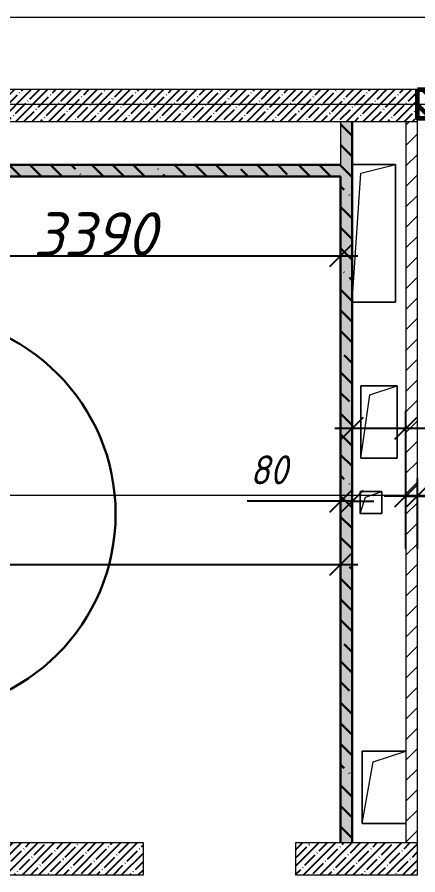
# Model space of a CAD drawing. Header units: millimetres. Extents: x 12986 to 523328, y -9759 to 30092.
# Drawn here: x 512001 to 514764, y 1311 to 7231 of the extents above; entities that cross this region are included whole.
import ezdxf

# ---------------------------------------------------------------- set-up
doc = ezdxf.new("R2010")
doc.units = ezdxf.units.MM
for name, color, linetype, lineweight in [('0) ПГП', 1, 'Continuous', 30), ('2) Расчет', 1, 'Continuous', 30), ('5) Блок ячеистый', 160, 'Continuous', 60), ('A-ANNO-DIMS', 7, 'Continuous', 9), ('A-FLOR', 7, 'Continuous', 9), ('A-GENM', 7, 'Continuous', 9), ('A-WALL-FNSH-2', 7, 'Continuous', 5), ('A-WALL-FNSH-4', 250, 'Continuous', 13), ('A-WALL-PATT-3', 250, 'Continuous', 5), ('Оси-1', 7, 'Continuous', 20)]:
    doc.layers.add(name, color=color, linetype=linetype, lineweight=lineweight)
doc.layers.add('0)Допникки кружки', color=7, linetype='Continuous', plot=False)
for name, color, linetype, lineweight, true_color in [('A-WALL-11', 7, 'Continuous', 13, 0x800000), ('A-WALL-3', 7, 'Continuous', 5, 0x000000), ('A-WALL-FNSH-3', 7, 'Continuous', 13, 0x008000)]:
    doc.layers.add(name, color=color, linetype=linetype, lineweight=lineweight, true_color=true_color)
doc.styles.add('ISOCPEUR_I_2', font='isocpeui.ttf', dxfattribs={"height": 300})
doc.styles.add('ISOCPEUR_I_3', font='isocpeui.ttf', dxfattribs={"width": 0.9, "height": 200})
doc.dimstyles.new('ISO-2_0_0_9К_СРЕДНИЙ_2', dxfattribs={"dimscale": 304.8, "dimtxt": 199.196235, "dimasz": 0.492126, "dimexe": 0.393701, "dimexo": 0, "dimgap": 0, "dimtad": 1, "dimdec": 0, "dimzin": 0, "dimdsep": 46, "dimtxsty": 'ISOCPEUR_I_2', "dimblk1": 'OBLIQUE', "dimblk2": 'OBLIQUE', "dimsah": 1, "dimcen": 0.09, "dimdle": 0.393701, "dimazin": 0, "dimtfac": 1, "dimtdec": 4, "dimtix": 1, "dimtmove": 0, "dimatfit": 3, "dimfxl": 1, "dimtvp": 1, "dimtolj": 1, "dimtzin": 0, "dimarcsym": 2})
doc.dimstyles.new('ISO-2_0_0_9К_СРЕДНИЙ_ФОН', dxfattribs={"dimscale": 304.8, "dimtxt": 199.196235, "dimasz": 0.492126, "dimexe": 0.393701, "dimexo": 0, "dimgap": 0.164042, "dimtad": 1, "dimdec": 0, "dimdsep": 46, "dimtxsty": 'ISOCPEUR_I_3', "dimblk1": 'OBLIQUE', "dimblk2": 'OBLIQUE', "dimsah": 1, "dimcen": 0.09, "dimdle": 0.393701, "dimazin": 0, "dimtfac": 1, "dimtdec": 4, "dimtix": 1, "dimtmove": 1, "dimatfit": 3, "dimfxl": 1, "dimtvp": 1, "dimtfill": 1, "dimtolj": 1, "dimtzin": 0, "dimarcsym": 2})
doc.dimstyles.new('ISO-2_0_0_9К_СРЕДНИЙ_ФОН_1', dxfattribs={"dimscale": 304.8, "dimtxt": 199.196235, "dimasz": 0.492126, "dimexe": 0.393701, "dimexo": 0, "dimgap": 0.164042, "dimtad": 1, "dimdec": 0, "dimdsep": 46, "dimtxsty": 'ISOCPEUR_I_3', "dimblk1": 'OBLIQUE', "dimblk2": 'OBLIQUE', "dimsah": 1, "dimcen": 0.09, "dimdle": 0.393701, "dimazin": 0, "dimtfac": 1, "dimtdec": 4, "dimtix": 1, "dimtmove": 0, "dimatfit": 3, "dimfxl": 1, "dimtvp": 1, "dimtfill": 1, "dimtolj": 1, "dimtzin": 0, "dimarcsym": 2})
pattern_1 = [(50, (395430.81, -3869.254), (72.873764, -6.37607), [7.62, -83.82]), (355, (395430.81, -3869.25), (-14.09699, 76.422444), [6.096, -67.056]), (100.451, (395436.88, -3869.785), (58.776964, 70.04687), [6.476, -71.236]), (46.184, (395430.81, -3848.93), (108.43142, -16.817454), [11.43, -125.73]), (96.636, (395439.84, -3850.33), (94.961, 98.970885), [9.714, -106.854]), (351.184, (395430.81, -3848.93), (94.96227, 98.97018), [9.144, -100.584]), (21, (395440.97, -3854.014), (60.64565, -40.906537), [7.62, -83.82]), (326, (395440.97, -3854.01), (24.72083, 73.67493), [6.096, -67.056]), (71.451, (395446.02, -3857.42), (85.36689, 32.768737), [6.476, -71.236]), (37.5, (395430.809, -3869.254), (1.235525, 33.8224325), [3.353, -62.89, 3.353, -64.719, -67.31]), (37.5, (395430.809, -3869.254), (1.235525, 33.8224325), [-134.315, 3.353, -63.957]), (7.5, (395430.81, -3869.254), (26.728146, 40.072549), [3.353, -35.458, 3.353, -61.366, -25.654]), (7.5, (395430.81, -3869.254), (26.728146, 40.072549), [-103.53, 3.353, -22.301]), (327.5, (395408.152, -3869.254), (54.2363175, -2.2921173), [3.353, -22.047, 3.353, -75.895, -105.156]), (327.5, (395408.152, -3869.254), (54.2363175, -2.2921173), [-104.648, 3.353, -101.803]), (317.5, (395397.99, -3869.254), (59.25158, 10.17014), [3.353, -29.667, 3.353, -49.276, -74.676]), (317.5, (395397.99, -3869.254), (59.25158, 10.17014), [-85.649, 3.353, -71.323])]
pattern_2 = [(135, (395430.8, -3869.25), (-142.5612, -142.5612), []), (135, (395573.37, -3869.25), (-142.5612, -142.5612), [252.016, -50.403, 3.353, -47.05])]
pattern_3 = [(45, (395430.81, -3869.25), (-57.024626, 57.024626), []), (45, (395487.83, -3869.25), (-57.024626, 57.024626), [100.806, -20.161, 3.353, -16.808])]

# ---------------------------------------------------------------- blocks, each defined once
blk = doc.blocks.new('AR_Отверстие прямоугольное _в плите_ - AR_Отверстие прямоугольное _в плите_-24545296-АР1_1_Кладочный план 3 этажа')
at = {"layer": 'A-GENM'}
for p, q in [((150, 475), (-150, 475)), ((-90, 415), (150, 475)), ((150, -475), (150, 475)), ((-150, -475), (-90, 415)), ((-150, -475), (150, -475))]:
    blk.add_line(p, q, dxfattribs=at)
blk = doc.blocks.new('AR_Отверстие прямоугольное _в плите_ - AR_Отверстие прямоугольное _в плите_-V36-АР1_1_Кладочный план 3 этажа')
at = {"layer": 'A-GENM'}
for p, q in [((150, 250), (-150, 250)), ((-150, 250), (-150, -250)), ((-75, 175), (150, 250)), ((-150, -250), (-75, 175)), ((-150, -250), (150, -250))]:
    blk.add_line(p, q, dxfattribs=at)
blk = doc.blocks.new('AR_Отверстие прямоугольное _в плите_ - AR_Отверстие прямоугольное _в плите_-24491325-АР1_1_Кладочный план 3 этажа')
at = {"layer": 'A-GENM'}
for p, q in [((125, 250), (-125, 250)), ((-125, 250), (-125, -250)), ((-62.5, 187.5), (125, 250)), ((125, -250), (125, 250)), ((-125, -250), (-62.5, 187.5)), ((-125, -250), (125, -250))]:
    blk.add_line(p, q, dxfattribs=at)
blk = doc.blocks.new('AR_Отверстие прямоугольное _в плите_ - AR_Отверстие прямоугольное _в плите_-27105732-АР1_1_Кладочный план 3 этажа')
at = {"layer": 'A-GENM'}
for p, q in [((75, 75), (-75, 75)), ((-75, 75), (-75, -75)), ((-37.5, 37.5), (75, 75)), ((75, -75), (75, 75)), ((-75, -75), (-37.5, 37.5)), ((-75, -75), (75, -75))]:
    blk.add_line(p, q, dxfattribs=at)
blk = doc.blocks.new('_Oblique')
at = {"color": 0, "linetype": 'ByBlock', "lineweight": -2}
blk.add_line((-0.5, -0.5), (0.5, 0.5), dxfattribs=at)
blk = doc.blocks.new('*D3451')
at = {"layer": 'A-ANNO-DIMS', "color": 0, "lineweight": -2, "transparency": 16777216}
for p, q in [((507670.8, 3559.9), (507670.8, 3333.8)), ((514230.8, 3559.9), (514230.8, 3333.8)), ((507550.8, 3453.8), (514350.8, 3453.8))]:
    blk.add_line(p, q, dxfattribs=at)
at = {"layer": 'Defpoints', "color": 0, "transparency": 16777216}
for p in [(507670.8, 3559.9), (514230.8, 3559.9), (514230.8, 3453.8)]:
    blk.add_point(p, dxfattribs=at)
at = {"layer": 'A-ANNO-DIMS', "color": 0, "lineweight": -2, "transparency": 16777216, "xscale": 150, "yscale": 150, "zscale": 150, "rotation": 180}
blk.add_blockref('_Oblique', (507670.8, 3453.8), dxfattribs=at)
at = {"layer": 'A-ANNO-DIMS', "color": 0, "lineweight": -2, "transparency": 16777216, "xscale": 150, "yscale": 150, "zscale": 150}
blk.add_blockref('_Oblique', (514230.8, 3453.8), dxfattribs=at)
at = {"layer": 'A-ANNO-DIMS', "color": 0, "transparency": 16777216, "insert": (510950.8, 3603.8), "char_height": 200, "width": 606.782, "attachment_point": 5, "style": 'ISOCPEUR_I_3', "bg_fill": 3, "box_fill_scale": 1.1, "bg_fill_color": 256, "bg_fill_true_color": 13158600, "bg_fill_transparency": 0}
blk.add_mtext('\\A1;6560', dxfattribs=at)
blk = doc.blocks.new('*D3452')
at = {"layer": 'A-ANNO-DIMS', "color": 0, "lineweight": -2, "transparency": 16777216}
for p, q in [((514230.8, 3559.9), (514230.8, 4009.5)), ((514310.8, 3559.9), (514310.8, 4009.5)), ((514230.8, 3889.5), (513587, 3889.5)), ((514310.8, 3889.5), (514230.8, 3889.5)), ((514310.8, 3889.5), (514460.8, 3889.5))]:
    blk.add_line(p, q, dxfattribs=at)
at = {"layer": 'Defpoints', "color": 0, "transparency": 16777216}
for p in [(514310.8, 3889.5), (514230.8, 3559.9), (514310.8, 3559.9)]:
    blk.add_point(p, dxfattribs=at)
at = {"layer": 'A-ANNO-DIMS', "color": 0, "lineweight": -2, "transparency": 16777216, "xscale": 150, "yscale": 150, "zscale": 150}
blk.add_blockref('_Oblique', (514230.8, 3889.5), dxfattribs=at)
at = {"layer": 'A-ANNO-DIMS', "color": 0, "lineweight": -2, "transparency": 16777216, "xscale": 150, "yscale": 150, "zscale": 150, "rotation": 180}
blk.add_blockref('_Oblique', (514310.8, 3889.5), dxfattribs=at)
at = {"layer": 'A-ANNO-DIMS', "color": 0, "transparency": 16777216, "insert": (513607.2, 4206.2), "char_height": 200, "width": 303.391, "attachment_point": 1, "line_spacing_factor": 1.149209, "style": 'ISOCPEUR_I_3', "bg_fill": 3, "box_fill_scale": 1.1, "bg_fill_color": 256, "bg_fill_true_color": 13158600, "bg_fill_transparency": 0}
blk.add_mtext('\\A1;80', dxfattribs=at)
blk = doc.blocks.new('*D3453')
at = {"layer": 'A-ANNO-DIMS', "color": 0, "lineweight": -2, "transparency": 16777216}
for p, q in [((514310.8, 3559.9), (514310.8, 4512.7)), ((514680.8, 3559.9), (514680.8, 4512.7)), ((514190.8, 4392.7), (514680.8, 4392.7)), ((514680.8, 4392.7), (515417.4, 4392.7))]:
    blk.add_line(p, q, dxfattribs=at)
at = {"layer": 'Defpoints', "color": 0, "transparency": 16777216}
for p in [(514680.8, 4392.7), (514310.8, 3559.9), (514680.8, 3559.9)]:
    blk.add_point(p, dxfattribs=at)
at = {"layer": 'A-ANNO-DIMS', "color": 0, "lineweight": -2, "transparency": 16777216, "xscale": 150, "yscale": 150, "zscale": 150, "rotation": 180}
blk.add_blockref('_Oblique', (514310.8, 4392.7), dxfattribs=at)
at = {"layer": 'A-ANNO-DIMS', "color": 0, "lineweight": -2, "transparency": 16777216, "xscale": 150, "yscale": 150, "zscale": 150}
blk.add_blockref('_Oblique', (514680.8, 4392.7), dxfattribs=at)
at = {"layer": 'A-ANNO-DIMS', "color": 0, "transparency": 16777216, "insert": (514948.7, 4709.4), "char_height": 200, "width": 455.087, "attachment_point": 1, "line_spacing_factor": 1.149209, "style": 'ISOCPEUR_I_3', "bg_fill": 3, "box_fill_scale": 1.1, "bg_fill_color": 256, "bg_fill_true_color": 13158600, "bg_fill_transparency": 0}
blk.add_mtext('\\A1;370', dxfattribs=at)
blk = doc.blocks.new('*D3454')
at = {"layer": 'A-ANNO-DIMS', "color": 0, "lineweight": -2, "transparency": 16777216}
for p, q in [((514680.8, 3559.9), (514680.8, 4045.5)), ((514760.8, 3559.9), (514760.8, 4045.5)), ((514680.8, 3925.5), (514530.8, 3925.5)), ((514680.8, 3925.5), (514760.8, 3925.5)), ((514760.8, 3925.5), (515404.6, 3925.5))]:
    blk.add_line(p, q, dxfattribs=at)
at = {"layer": 'Defpoints', "color": 0, "transparency": 16777216}
for p in [(514760.8, 3925.5), (514680.8, 3559.9), (514760.8, 3559.9)]:
    blk.add_point(p, dxfattribs=at)
at = {"layer": 'A-ANNO-DIMS', "color": 0, "lineweight": -2, "transparency": 16777216, "xscale": 150, "yscale": 150, "zscale": 150}
blk.add_blockref('_Oblique', (514680.8, 3925.5), dxfattribs=at)
at = {"layer": 'A-ANNO-DIMS', "color": 0, "lineweight": -2, "transparency": 16777216, "xscale": 150, "yscale": 150, "zscale": 150, "rotation": 180}
blk.add_blockref('_Oblique', (514760.8, 3925.5), dxfattribs=at)
at = {"layer": 'A-ANNO-DIMS', "color": 0, "transparency": 16777216, "insert": (515081, 4242.2), "char_height": 200, "width": 303.391, "attachment_point": 1, "line_spacing_factor": 1.149209, "style": 'ISOCPEUR_I_3', "bg_fill": 3, "box_fill_scale": 1.1, "bg_fill_color": 256, "bg_fill_true_color": 13158600, "bg_fill_transparency": 0}
blk.add_mtext('\\A1;80', dxfattribs=at)
blk = doc.blocks.new('*D3851')
at = {"layer": 'A-ANNO-DIMS', "color": 0, "lineweight": -2, "transparency": 16777216}
for p, q in [((510840.8, 6070.7), (510840.8, 5463.9)), ((514230.8, 5690), (514230.8, 5463.9)), ((510720.8, 5583.9), (514350.8, 5583.9))]:
    blk.add_line(p, q, dxfattribs=at)
at = {"layer": 'Defpoints', "color": 0, "transparency": 16777216}
for p in [(510840.8, 6070.7), (514230.8, 5690), (514230.8, 5583.9)]:
    blk.add_point(p, dxfattribs=at)
at = {"layer": 'A-ANNO-DIMS', "color": 0, "lineweight": -2, "transparency": 16777216, "xscale": 150, "yscale": 150, "zscale": 150, "rotation": 180}
blk.add_blockref('_Oblique', (510840.8, 5583.9), dxfattribs=at)
at = {"layer": 'A-ANNO-DIMS', "color": 0, "lineweight": -2, "transparency": 16777216, "xscale": 150, "yscale": 150, "zscale": 150}
blk.add_blockref('_Oblique', (514230.8, 5583.9), dxfattribs=at)
at = {"layer": 'A-ANNO-DIMS', "color": 0, "transparency": 16777216, "insert": (512535.8, 5733.9), "char_height": 300, "width": 606.782, "attachment_point": 5, "style": 'ISOCPEUR_I_2'}
blk.add_mtext('\\A1;3390', dxfattribs=at)

msp = doc.modelspace()

# ---------------------------------------------------------------- hatches: boundary and pattern name
h = msp.add_hatch()
h.set_pattern_fill('FP_4', color=256, style=0, pattern_type=2)
h.set_pattern_definition(pattern_3)
h.paths.add_polyline_path([(514760.80855, 6510.74642), (514760.80855, 6730.74642), (507360.80849, 6730.74642), (507360.80849, 6510.74642), (513508.34197, 6510.74642)], flags=0)
h = msp.add_hatch()
h.set_pattern_fill('FP_4', color=256, style=0, pattern_type=2)
h.set_pattern_definition(pattern_3)
h.paths.add_polyline_path([(508092.94134, 1310.74642), (512870.80855, 1310.74642), (512870.80855, 1530.74642), (507360.80849, 1530.74642), (507360.80849, 1310.74642)], flags=0)
h.paths.add_polyline_path([(514760.80855, 1310.74642), (514760.80855, 1530.74642), (513920.80855, 1530.74642), (513920.80855, 1310.74642)], flags=0)
at = {"layer": '0) ПГП'}
h = msp.add_hatch(dxfattribs=at)
h.set_pattern_fill('FP_6', color=256, style=0, pattern_type=2)
h.set_pattern_definition(pattern_1)
h.paths.add_polyline_path([(514230.80855, 1530.74642), (514310.80855, 1530.74642), (514310.80855, 6510.74642), (514230.80855, 6510.74642), (514230.80855, 2782.68915)], flags=0)
h = msp.add_hatch(dxfattribs=at)
h.set_pattern_fill('FP_7', color=256, style=0, pattern_type=2)
h.set_pattern_definition(pattern_2)
h.paths.add_polyline_path([(514230.80855, 1530.74642), (514310.80855, 1530.74642), (514310.80855, 6510.74642), (514230.80855, 6510.74642), (514230.80855, 2782.68915)], flags=0)
h = msp.add_hatch(dxfattribs=at)
h.set_pattern_fill('FP_6', color=256, style=0, pattern_type=2)
h.set_pattern_definition(pattern_1)
h.paths.add_polyline_path([(514230.80855, 6130.74642), (514230.80855, 6210.74642), (511810.80849, 6210.74642), (511810.80849, 6130.74642), (513508.34197, 6130.74642)], flags=0)
h.paths.add_polyline_path([(511410.80849, 6130.74642), (511410.80849, 6210.74642), (510840.80852, 6210.74642), (510840.80852, 6130.74642)], flags=0)
h.paths.add_polyline_path([(510800.80852, 6130.74642), (510800.80852, 6138.14642), (510836.30852, 6138.14642), (510836.30852, 6203.34642), (510800.80852, 6203.34642), (510800.64166, 6210.74642), (509990.80849, 6210.74642), (509990.80849, 6130.74642), (510800.64166, 6130.74642)], flags=0)
h.paths.add_polyline_path([(507440.80849, 6130.74642), (507450.80849, 6130.74642), (507450.80849, 6138.14642), (507486.30849, 6138.14642), (507486.30849, 6203.34642), (507450.80849, 6203.34642), (507450.80849, 6210.74642), (507440.80849, 6210.74642), (507440.80849, 6138.14642)], flags=0)
h.paths.add_polyline_path([(508092.94134, 6130.74642), (509490.80849, 6130.74642), (509490.80849, 6210.74642), (507890.80849, 6210.74642), (507890.80849, 6130.74642)], flags=0)
h = msp.add_hatch(dxfattribs=at)
h.set_pattern_fill('FP_7', color=256, style=0, pattern_type=2)
h.set_pattern_definition(pattern_2)
h.paths.add_polyline_path([(514230.80855, 6130.74642), (514230.80855, 6210.74642), (511810.80849, 6210.74642), (511810.80849, 6130.74642), (513508.34197, 6130.74642)], flags=0)
h.paths.add_polyline_path([(511410.80849, 6130.74642), (511410.80849, 6210.74642), (510840.80852, 6210.74642), (510840.80852, 6130.74642)], flags=0)
h.paths.add_polyline_path([(510800.80852, 6130.74642), (510800.80852, 6138.14642), (510836.30852, 6138.14642), (510836.30852, 6203.34642), (510800.80852, 6203.34642), (510800.64166, 6210.74642), (509990.80849, 6210.74642), (509990.80849, 6130.74642), (510800.64166, 6130.74642)], flags=0)
h.paths.add_polyline_path([(507440.80849, 6130.74642), (507450.80849, 6130.74642), (507450.80849, 6138.14642), (507486.30849, 6138.14642), (507486.30849, 6203.34642), (507450.80849, 6203.34642), (507450.80849, 6210.74642), (507440.80849, 6210.74642), (507440.80849, 6138.14642)], flags=0)
h.paths.add_polyline_path([(508092.94134, 6130.74642), (509490.80849, 6130.74642), (509490.80849, 6210.74642), (507890.80849, 6210.74642), (507890.80849, 6130.74642)], flags=0)
at = {"layer": '5) Блок ячеистый'}
h = msp.add_hatch(dxfattribs=at)
h.set_pattern_fill('FP_1', color=256, style=0, pattern_type=2)
h.set_pattern_definition([(135, (395430.81, -3869.25), (-70.71068, -70.71068), [])])
h.paths.add_polyline_path([(516640.80852, 6530.74642), (516640.80852, 6730.74642), (514760.80855, 6730.74642), (514760.80855, 6530.74642)], flags=0)
h.paths.add_polyline_path([(505180.80849, 6530.74642), (505660.80855, 6530.74642), (505660.80855, 6730.74642), (504980.80849, 6730.74642), (504980.80849, 6530.74642)], flags=0)
h.paths.add_polyline_path([(507360.80849, 6530.74642), (507360.80849, 6730.74642), (506660.80855, 6730.74642), (506660.80855, 6530.74642), (506739.09118, 6530.74642)], flags=0)
at = {"layer": 'A-WALL-PATT-3'}
h = msp.add_hatch(dxfattribs=at)
h.set_pattern_fill('FP_5', color=256, style=0, pattern_type=2)
h.set_pattern_definition([(45, (395430.81, -3869.25), (-70.71068, 70.71068), [])])
h.paths.add_polyline_path([(514680.80855, 1530.74642), (514760.80855, 1530.74642), (514760.80855, 6510.74642), (514680.80855, 6510.74642), (514680.80855, 2782.68915)], flags=0)

# ---------------------------------------------------------------- linework, layer by layer
at = {"layer": '0) ПГП'}
for p, q in [((514230.80855, 6210.74642), (511810.80849, 6210.74642)), ((514230.80855, 6130.74642), (514230.80855, 1530.74642))]:
    msp.add_line(p, q, dxfattribs=at)
at = {"layer": '2) Расчет'}
for p, q in [((514310.80855, 1530.74642), (514310.80855, 6510.74642)), ((511810.80849, 6130.74642), (514230.80855, 6130.74642))]:
    msp.add_line(p, q, dxfattribs=at)
at = {"layer": '5) Блок ячеистый'}
msp.add_lwpolyline([(514760.80855, 6730.74642), (516640.80855, 6730.74642), (516640.80855, 6530.74642), (514760.80855, 6530.74642)], close=True, dxfattribs=at)
at = {"layer": 'A-FLOR'}
for p, q in [((514310.80855, 6213.74642), (514610.80855, 6213.74642)), ((514610.80855, 6213.74642), (514610.80855, 5263.74642)), ((514610.80855, 5263.74642), (514310.80855, 5263.74642)), ((514370.80855, 4685.74642), (514620.80855, 4685.74642)), ((514370.80855, 4185.74642), (514370.80855, 4685.74642)), ((514620.80855, 4685.74642), (514620.80855, 4185.74642)), ((514620.80855, 4185.74642), (514370.80855, 4185.74642)), ((514365.80855, 3955.74641), (514515.80855, 3955.74641)), ((514365.80855, 3805.74641), (514365.80855, 3955.74641)), ((514515.80855, 3955.74641), (514515.80855, 3805.74641)), ((514515.80855, 3805.74641), (514365.80855, 3805.74641)), ((514380.80855, 2164.74646), (514680.80855, 2164.74646)), ((514380.80855, 1664.74646), (514380.80855, 2164.74646)), ((514680.80855, 1664.74646), (514380.80855, 1664.74646))]:
    msp.add_line(p, q, dxfattribs=at)
at = {"layer": 'A-WALL-11'}
msp.add_line((389220.80855, 7230.74641), (521382.43658, 7230.74641), dxfattribs=at)
at = {"layer": 'A-WALL-3'}
for p, q in [((514760.80855, 6730.74642), (507360.80849, 6730.74642)), ((514760.80855, 6510.74642), (514760.80855, 6730.74642)), ((507360.80849, 6510.74642), (514760.80855, 6510.74642)), ((512870.80855, 1530.74642), (507360.80849, 1530.74642)), ((512870.80855, 1310.74642), (512870.80855, 1530.74642)), ((514760.80855, 1530.74642), (513920.80855, 1530.74642)), ((513920.80855, 1530.74642), (513920.80855, 1310.74642)), ((514760.80855, 1310.74642), (514760.80855, 1530.74642)), ((507360.80849, 1310.74642), (512870.80855, 1310.74642)), ((513920.80855, 1310.74642), (514760.80855, 1310.74642))]:
    msp.add_line(p, q, dxfattribs=at)
at = {"layer": 'A-WALL-FNSH-2'}
for p, q in [((516640.80852, 6730.74642), (514760.80855, 6730.74642)), ((514760.80855, 6530.74642), (516640.80852, 6530.74642))]:
    msp.add_line(p, q, dxfattribs=at)
at = {"layer": 'A-WALL-FNSH-3'}
for p, q in [((514680.80855, 6510.74642), (514680.80855, 1530.74642)), ((514760.80855, 1530.74642), (514760.80855, 6510.74642))]:
    msp.add_line(p, q, dxfattribs=at)
at = {"layer": 'A-WALL-FNSH-4'}
msp.add_line((514230.80855, 6510.74642), (514230.80855, 6210.74642), dxfattribs=at)
at = {"layer": 'Оси-1'}
for p, q in [((389220.80855, 6630.74641), (521382.43658, 6630.74641)), ((389220.80855, 3930.74641), (521382.43658, 3930.74641))]:
    msp.add_line(p, q, dxfattribs=at)

# ---------------------------------------------------------------- block references
at = {"layer": 'A-GENM'}
for name, p in [('AR_Отверстие прямоугольное _в плите_ - AR_Отверстие прямоугольное _в плите_-24545296-АР1_1_Кладочный план 3 этажа', (514460.80855, 5738.74642)), ('AR_Отверстие прямоугольное _в плите_ - AR_Отверстие прямоугольное _в плите_-24491325-АР1_1_Кладочный план 3 этажа', (514495.80855, 4435.74642)), ('AR_Отверстие прямоугольное _в плите_ - AR_Отверстие прямоугольное _в плите_-27105732-АР1_1_Кладочный план 3 этажа', (514440.80855, 3880.74641)), ('AR_Отверстие прямоугольное _в плите_ - AR_Отверстие прямоугольное _в плите_-V36-АР1_1_Кладочный план 3 этажа', (514530.80855, 1914.74646))]:
    msp.add_blockref(name, p, dxfattribs=at)

# ---------------------------------------------------------------- dimensions: what is measured, and where the dimension line sits
at = {"layer": 'A-ANNO-DIMS'}
dim = msp.add_linear_dim(base=(514230.80855, 5583.94302), p1=(510840.80852, 6070.74642), p2=(514230.80855, 5690.00904), dimstyle='ISO-2_0_0_9К_СРЕДНИЙ_2', override={"dimpost": '<>', "dimfxl": 3411.313699}, dxfattribs=at)
dim.commit()
dim.dimension.update_dxf_attribs({"geometry": '*D3851', "text_midpoint": (512535.80854, 5733.94302)})

# ---------------------------------------------------------------- next in the draw order: dimensions: what is measured, and where the dimension line sits
dim = msp.add_linear_dim(base=(514230.80855, 3453.8255), p1=(507670.80855, 3559.89151), p2=(514230.80855, 3559.89151), dimstyle='ISO-2_0_0_9К_СРЕДНИЙ_ФОН', override={"dimpost": '<>', "dimfxl": 6560}, dxfattribs=at)
dim.commit()
dim.dimension.update_dxf_attribs({"geometry": '*D3451', "text_midpoint": (510950.80855, 3603.8255)})

# ---------------------------------------------------------------- next in the draw order: linework, layer by layer
at = {"layer": '0)Допникки кружки', "color": 1, "lineweight": 30}
msp.add_circle((511310.19418, 3801.54277), 1369.38563, dxfattribs=at)

# ---------------------------------------------------------------- next in the draw order: dimensions: what is measured, and where the dimension line sits
at = {"layer": 'A-ANNO-DIMS'}
dim = msp.add_linear_dim(base=(514310.80855, 3889.53925), p1=(514230.80855, 3559.89151), p2=(514310.80855, 3559.89151), dimstyle='ISO-2_0_0_9К_СРЕДНИЙ_ФОН_1', override={"dimpost": '<>', "dimfxl": 80}, dxfattribs=at)
dim.commit()
dim.dimension.update_dxf_attribs({"geometry": '*D3452', "text_midpoint": (513758.89946, 3889.53925), "dimtype": 160})

# ---------------------------------------------------------------- next in the draw order: dimensions: what is measured, and where the dimension line sits
dim = msp.add_linear_dim(base=(514680.80855, 4392.71217), p1=(514310.80855, 3559.89151), p2=(514680.80855, 3559.89151), dimstyle='ISO-2_0_0_9К_СРЕДНИЙ_ФОН_1', override={"dimpost": '<>', "dimfxl": 370}, dxfattribs=at)
dim.commit()
dim.dimension.update_dxf_attribs({"geometry": '*D3453', "text_midpoint": (515176.249, 4392.71217), "dimtype": 160})

# ---------------------------------------------------------------- next in the draw order: dimensions: what is measured, and where the dimension line sits
dim = msp.add_linear_dim(base=(514760.80855, 3925.5403), p1=(514680.80855, 3559.89151), p2=(514760.80855, 3559.89151), dimstyle='ISO-2_0_0_9К_СРЕДНИЙ_ФОН_1', override={"dimpost": '<>', "dimfxl": 80}, dxfattribs=at)
dim.commit()
dim.dimension.update_dxf_attribs({"geometry": '*D3454', "text_midpoint": (515232.71764, 3925.5403), "dimtype": 160})

doc.saveas('drawing.dxf')
